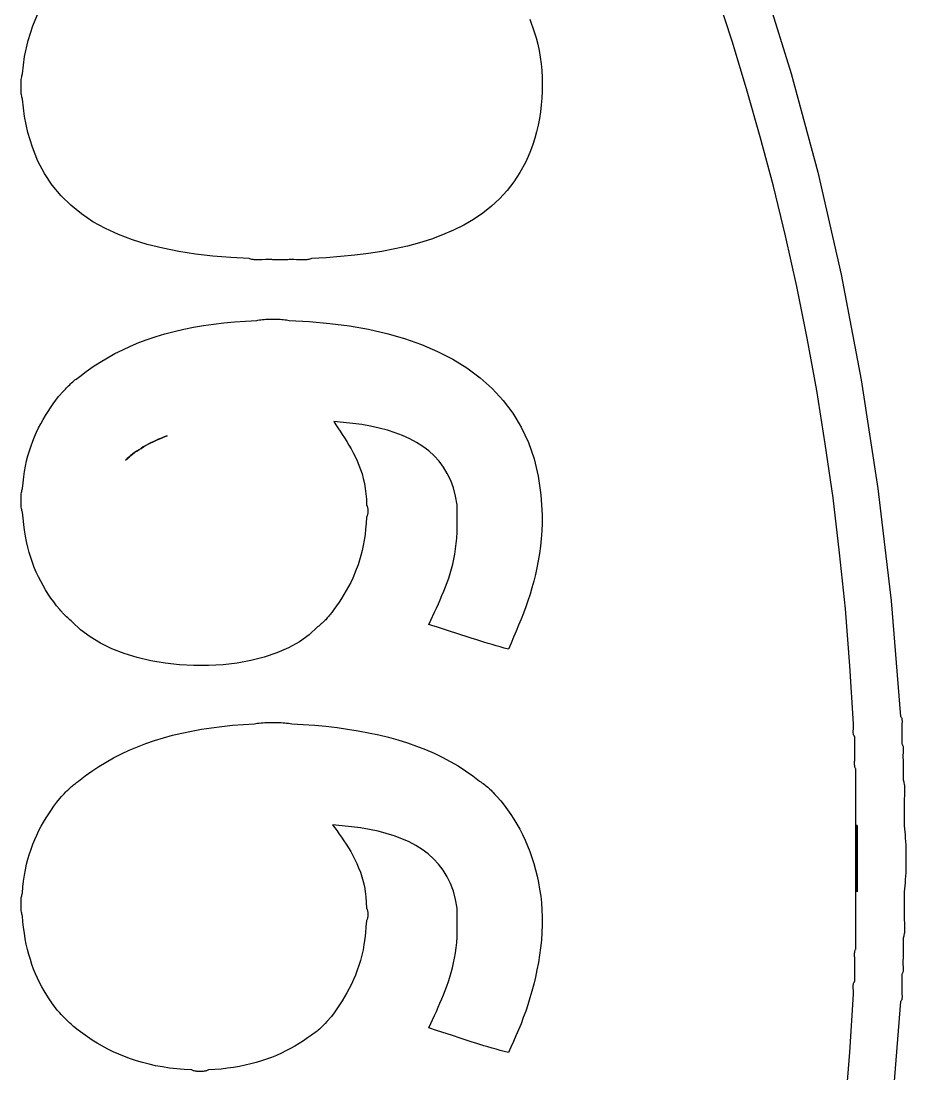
# Model space of a CAD drawing. Header units: metres. Extents: x -185 to 1201, y -340 to 309.
# Drawn here: x 902.258 to 906.263, y 64.293 to 69.061 of the extents above; entities that cross this region are included whole.
import ezdxf

# ---------------------------------------------------------------- set-up
doc = ezdxf.new("R2010")
doc.units = ezdxf.units.M

msp = doc.modelspace()

# ---------------------------------------------------------------- linework, layer by layer
for p, q in [((905.609, 69.2581), (905.744, 68.824)), ((905.476, 68.97), (905.407, 69.1819)), ((902.311, 69.0398), (902.337, 69.1014)), ((904.561, 69.0692), (904.581, 69.0128)), ((902.29, 68.9728), (902.311, 69.0398)), ((904.581, 69.0128), (904.59, 68.9851)), ((902.274, 68.9002), (902.29, 68.9728)), ((904.59, 68.9851), (904.597, 68.9566)), ((904.597, 68.9566), (904.603, 68.9274)), ((905.542, 68.7548), (905.476, 68.97)), ((902.264, 68.8219), (902.274, 68.9002)), ((904.603, 68.9274), (904.608, 68.8976)), ((904.608, 68.8976), (904.612, 68.8673)), ((904.612, 68.8673), (904.615, 68.8367)), ((902.26, 68.8024), (902.261, 68.8079)), ((902.261, 68.8079), (902.262, 68.813)), ((902.262, 68.813), (902.263, 68.8177)), ((902.263, 68.8177), (902.264, 68.8219)), ((904.615, 68.8367), (904.616, 68.8057)), ((904.616, 68.8057), (904.617, 68.7746)), ((905.744, 68.824), (905.864, 68.3761)), ((902.258, 68.7839), (902.259, 68.7903)), ((902.258, 68.7774), (902.258, 68.7839)), ((902.258, 68.7707), (902.258, 68.7774)), ((902.258, 68.764), (902.258, 68.7707)), ((902.258, 68.7573), (902.258, 68.764)), ((902.258, 68.7507), (902.258, 68.7573)), ((902.259, 68.7965), (902.26, 68.8024)), ((902.259, 68.7903), (902.259, 68.7965)), ((904.617, 68.7746), (904.616, 68.7433)), ((902.258, 68.7442), (902.258, 68.7507)), ((902.259, 68.7379), (902.258, 68.7442)), ((902.259, 68.7319), (902.259, 68.7379)), ((902.26, 68.7262), (902.259, 68.7319)), ((902.261, 68.7208), (902.26, 68.7262)), ((902.262, 68.7159), (902.261, 68.7208)), ((902.263, 68.7115), (902.262, 68.7159)), ((902.264, 68.7076), (902.263, 68.7115)), ((904.615, 68.712), (904.612, 68.6809)), ((904.616, 68.7433), (904.615, 68.712)), ((905.604, 68.5361), (905.542, 68.7548)), ((902.274, 68.6294), (902.264, 68.7076)), ((904.612, 68.6809), (904.609, 68.6499)), ((902.289, 68.5567), (902.274, 68.6294)), ((904.604, 68.6193), (904.598, 68.589)), ((904.609, 68.6499), (904.604, 68.6193)), ((904.598, 68.589), (904.591, 68.5592)), ((902.309, 68.4894), (902.289, 68.5567)), ((904.583, 68.53), (904.574, 68.5015)), ((904.591, 68.5592), (904.583, 68.53)), ((905.663, 68.3139), (905.604, 68.5361)), ((902.334, 68.4272), (902.309, 68.4894)), ((904.564, 68.4738), (904.553, 68.447)), ((904.574, 68.5015), (904.564, 68.4738)), ((902.364, 68.3701), (902.334, 68.4272)), ((904.553, 68.447), (904.541, 68.4211)), ((904.516, 68.3753), (904.488, 68.3327)), ((904.541, 68.4211), (904.516, 68.3753)), ((905.864, 68.3761), (905.97, 67.9138)), ((902.399, 68.3177), (902.364, 68.3701)), ((904.488, 68.3327), (904.458, 68.293)), ((902.439, 68.2699), (902.399, 68.3177)), ((904.458, 68.293), (904.424, 68.2564)), ((905.718, 68.0881), (905.663, 68.3139)), ((902.483, 68.2265), (902.439, 68.2699)), ((904.424, 68.2564), (904.387, 68.2225)), ((902.531, 68.1874), (902.483, 68.2265)), ((902.583, 68.1524), (902.531, 68.1874)), ((904.348, 68.1915), (904.306, 68.163)), ((904.387, 68.2225), (904.348, 68.1915)), ((902.64, 68.1212), (902.583, 68.1524)), ((904.262, 68.1371), (904.215, 68.1136)), ((904.306, 68.163), (904.262, 68.1371)), ((902.699, 68.0937), (902.64, 68.1212)), ((902.763, 68.0698), (902.699, 68.0937)), ((904.166, 68.0924), (904.115, 68.0734)), ((904.215, 68.1136), (904.166, 68.0924)), ((902.829, 68.0492), (902.763, 68.0698)), ((902.899, 68.0318), (902.829, 68.0492)), ((904.007, 68.0417), (903.95, 68.0288)), ((904.062, 68.0566), (904.007, 68.0417)), ((904.115, 68.0734), (904.062, 68.0566)), ((905.769, 67.8586), (905.718, 68.0881)), ((902.972, 68.0173), (902.899, 68.0318)), ((903.048, 68.0056), (902.972, 68.0173)), ((903.126, 67.9966), (903.048, 68.0056)), ((903.207, 67.9899), (903.126, 67.9966)), ((903.704, 67.9941), (903.639, 67.9892)), ((903.768, 68.0005), (903.704, 67.9941)), ((903.83, 68.0083), (903.768, 68.0005)), ((903.891, 68.0177), (903.83, 68.0083)), ((903.95, 68.0288), (903.891, 68.0177)), ((903.29, 67.9855), (903.207, 67.9899)), ((903.294, 67.9838), (903.29, 67.9855)), ((903.298, 67.9824), (903.294, 67.9838)), ((903.303, 67.9813), (903.298, 67.9824)), ((903.308, 67.9805), (903.303, 67.9813)), ((903.313, 67.9798), (903.308, 67.9805)), ((903.318, 67.9794), (903.313, 67.9798)), ((903.324, 67.9792), (903.318, 67.9794)), ((903.329, 67.9792), (903.324, 67.9792)), ((903.335, 67.9793), (903.329, 67.9792)), ((903.341, 67.9794), (903.335, 67.9793)), ((903.347, 67.9797), (903.341, 67.9794)), ((903.365, 67.9805), (903.347, 67.9797)), ((903.371, 67.9808), (903.365, 67.9805)), ((903.376, 67.981), (903.371, 67.9808)), ((903.382, 67.981), (903.376, 67.981)), ((903.388, 67.981), (903.382, 67.981)), ((903.393, 67.9808), (903.388, 67.981)), ((903.398, 67.9804), (903.393, 67.9808)), ((903.466, 67.9804), (903.398, 67.9804)), ((903.471, 67.9808), (903.466, 67.9804)), ((903.476, 67.981), (903.471, 67.9808)), ((903.482, 67.981), (903.476, 67.981)), ((903.488, 67.981), (903.482, 67.981)), ((903.493, 67.9808), (903.488, 67.981)), ((903.505, 67.9803), (903.493, 67.9808)), ((903.517, 67.9797), (903.505, 67.9803)), ((903.523, 67.9794), (903.517, 67.9797)), ((903.529, 67.9793), (903.523, 67.9794)), ((903.534, 67.9792), (903.529, 67.9793)), ((903.54, 67.9792), (903.534, 67.9792)), ((903.545, 67.9795), (903.54, 67.9792)), ((903.551, 67.9798), (903.545, 67.9795)), ((903.556, 67.9805), (903.551, 67.9798)), ((903.56, 67.9813), (903.556, 67.9805)), ((903.565, 67.9824), (903.56, 67.9813)), ((903.569, 67.9838), (903.565, 67.9824)), ((903.572, 67.9855), (903.569, 67.9838)), ((903.639, 67.9892), (903.572, 67.9855)), ((905.97, 67.9138), (906.061, 67.4367)), ((905.816, 67.6252), (905.769, 67.8586)), ((903.337, 67.7072), (903.343, 67.7082)), ((903.343, 67.7082), (903.35, 67.709)), ((903.35, 67.709), (903.358, 67.7098)), ((903.358, 67.7098), (903.366, 67.7104)), ((903.366, 67.7104), (903.373, 67.7108)), ((903.373, 67.7108), (903.382, 67.7112)), ((903.382, 67.7112), (903.39, 67.7114)), ((903.39, 67.7114), (903.398, 67.7114)), ((903.398, 67.7114), (903.406, 67.7114)), ((903.406, 67.7114), (903.414, 67.7112)), ((903.414, 67.7112), (903.422, 67.7108)), ((903.422, 67.7108), (903.43, 67.7104)), ((903.43, 67.7104), (903.438, 67.7098)), ((903.438, 67.7098), (903.445, 67.709)), ((903.445, 67.709), (903.453, 67.7082)), ((903.453, 67.7082), (903.459, 67.7072)), ((902.951, 67.6556), (902.994, 67.6656)), ((902.994, 67.6656), (903.038, 67.6745)), ((903.038, 67.6745), (903.083, 67.6823)), ((903.083, 67.6823), (903.129, 67.689)), ((903.129, 67.689), (903.176, 67.6946)), ((903.176, 67.6946), (903.224, 67.6991)), ((903.224, 67.6991), (903.274, 67.7025)), ((903.274, 67.7025), (903.325, 67.7047)), ((903.325, 67.7047), (903.33, 67.706)), ((903.33, 67.706), (903.337, 67.7072)), ((903.459, 67.7072), (903.466, 67.706)), ((903.466, 67.706), (903.471, 67.7047)), ((903.471, 67.7047), (903.564, 67.7)), ((903.564, 67.7), (903.655, 67.6919)), ((903.655, 67.6919), (903.744, 67.6803)), ((903.744, 67.6803), (903.83, 67.6651)), ((903.83, 67.6651), (903.913, 67.646)), ((902.791, 67.6047), (902.829, 67.619)), ((902.829, 67.619), (902.869, 67.6323)), ((902.869, 67.6323), (902.909, 67.6445)), ((902.909, 67.6445), (902.951, 67.6556)), ((903.913, 67.646), (903.993, 67.6231)), ((903.993, 67.6231), (904.07, 67.5961)), ((905.859, 67.388), (905.816, 67.6252)), ((902.683, 67.5551), (902.718, 67.5727)), ((902.718, 67.5727), (902.754, 67.5892)), ((902.754, 67.5892), (902.791, 67.6047)), ((904.07, 67.5961), (904.143, 67.565)), ((904.143, 67.565), (904.212, 67.5297)), ((902.616, 67.5167), (902.649, 67.5365)), ((902.649, 67.5365), (902.683, 67.5551)), ((904.212, 67.5297), (904.276, 67.49)), ((902.524, 67.4512), (902.553, 67.4741)), ((902.553, 67.4741), (902.584, 67.496)), ((902.584, 67.496), (902.616, 67.5167)), ((904.276, 67.49), (904.336, 67.4457)), ((902.482, 67.4181), (902.487, 67.4227)), ((902.487, 67.4227), (902.492, 67.4271)), ((902.492, 67.4271), (902.497, 67.4314)), ((902.497, 67.4314), (902.502, 67.4356)), ((902.502, 67.4356), (902.507, 67.4397)), ((902.507, 67.4397), (902.513, 67.4437)), ((902.513, 67.4437), (902.518, 67.4475)), ((902.518, 67.4475), (902.524, 67.4512)), ((904.336, 67.4457), (904.39, 67.3969)), ((906.061, 67.4367), (906.136, 66.9442)), ((902.428, 67.3609), (902.45, 67.3849)), ((902.45, 67.3849), (902.459, 67.3946)), ((902.459, 67.3946), (902.464, 67.3994)), ((902.464, 67.3994), (902.468, 67.4042)), ((902.468, 67.4042), (902.473, 67.4089)), ((902.473, 67.4089), (902.478, 67.4135)), ((902.478, 67.4135), (902.482, 67.4181)), ((904.39, 67.3969), (904.44, 67.3432)), ((905.898, 67.1469), (905.859, 67.388)), ((902.391, 67.3101), (902.403, 67.3273)), ((902.403, 67.3273), (902.415, 67.3443)), ((902.415, 67.3443), (902.428, 67.3609)), ((904.44, 67.3432), (904.484, 67.2848)), ((902.369, 67.2746), (902.38, 67.2925)), ((902.38, 67.2925), (902.391, 67.3101)), ((904.484, 67.2848), (904.522, 67.2213)), ((902.337, 67.2184), (902.347, 67.2375)), ((902.347, 67.2375), (902.358, 67.2563)), ((902.358, 67.2563), (902.369, 67.2746)), ((903.717, 67.2435), (903.674, 67.2471)), ((903.674, 67.2471), (903.683, 67.2329)), ((903.683, 67.2329), (903.692, 67.2184)), ((903.759, 67.239), (903.717, 67.2435)), ((903.8, 67.2332), (903.759, 67.239)), ((903.84, 67.2262), (903.8, 67.2332)), ((902.319, 67.1786), (902.328, 67.1987)), ((902.328, 67.1987), (902.337, 67.2184)), ((903.692, 67.2184), (903.702, 67.2037)), ((903.702, 67.2037), (903.712, 67.1885)), ((903.712, 67.1885), (903.722, 67.173)), ((903.879, 67.2179), (903.84, 67.2262)), ((903.916, 67.2081), (903.879, 67.2179)), ((903.951, 67.1969), (903.916, 67.2081)), ((903.985, 67.184), (903.951, 67.1969)), ((904.018, 67.1694), (903.985, 67.184)), ((904.522, 67.2213), (904.554, 67.1527)), ((902.296, 67.1149), (902.303, 67.1367)), ((902.303, 67.1367), (902.311, 67.1579)), ((902.311, 67.1579), (902.319, 67.1786)), ((902.822, 67.1385), (902.811, 67.1323)), ((902.812, 67.1323), (902.822, 67.1385)), ((902.822, 67.1385), (902.833, 67.1445)), ((902.833, 67.1445), (902.822, 67.1385)), ((902.833, 67.1445), (902.845, 67.1505)), ((902.844, 67.1505), (902.833, 67.1445)), ((902.856, 67.1562), (902.844, 67.1505)), ((902.845, 67.1505), (902.856, 67.1562)), ((902.856, 67.1562), (902.868, 67.1619)), ((902.868, 67.1619), (902.856, 67.1562)), ((902.868, 67.1619), (902.881, 67.1673)), ((902.88, 67.1673), (902.868, 67.1619)), ((902.893, 67.1727), (902.88, 67.1673)), ((902.881, 67.1673), (902.893, 67.1727)), ((902.893, 67.1727), (902.906, 67.1778)), ((902.906, 67.1778), (902.893, 67.1727)), ((902.906, 67.1778), (902.92, 67.1827)), ((902.92, 67.1827), (902.906, 67.1778)), ((903.722, 67.173), (903.732, 67.157)), ((903.732, 67.157), (903.742, 67.1406)), ((903.742, 67.1406), (903.752, 67.1237)), ((904.048, 67.1531), (904.018, 67.1694)), ((904.077, 67.1348), (904.048, 67.1531)), ((904.554, 67.1527), (904.58, 67.0788)), ((905.933, 66.9016), (905.898, 67.1469)), ((902.283, 67.0694), (902.289, 67.0924)), ((902.289, 67.0924), (902.296, 67.1149)), ((902.754, 67.0931), (902.746, 67.0863)), ((902.747, 67.0863), (902.755, 67.0931)), ((902.763, 67.0998), (902.754, 67.0931)), ((902.755, 67.0931), (902.763, 67.0998)), ((902.763, 67.0998), (902.772, 67.1065)), ((902.772, 67.1065), (902.763, 67.0998)), ((902.772, 67.1065), (902.782, 67.1131)), ((902.781, 67.1131), (902.772, 67.1065)), ((902.791, 67.1196), (902.781, 67.1131)), ((902.782, 67.1131), (902.791, 67.1196)), ((902.791, 67.1196), (902.801, 67.126)), ((902.801, 67.126), (902.791, 67.1196)), ((902.801, 67.126), (902.812, 67.1323)), ((902.811, 67.1323), (902.801, 67.126)), ((903.752, 67.1237), (903.761, 67.1063)), ((903.761, 67.1063), (903.77, 67.0883)), ((903.77, 67.0883), (903.779, 67.0697)), ((904.103, 67.1145), (904.077, 67.1348)), ((904.128, 67.0922), (904.103, 67.1145)), ((904.15, 67.0678), (904.128, 67.0922)), ((902.274, 67.0213), (902.278, 67.0457)), ((902.278, 67.0457), (902.283, 67.0694)), ((902.738, 67.0795), (902.731, 67.0726)), ((902.731, 67.0726), (902.739, 67.0795)), ((902.746, 67.0863), (902.738, 67.0795)), ((902.739, 67.0795), (902.747, 67.0863)), ((903.779, 67.0697), (903.787, 67.0505)), ((903.787, 67.0505), (903.795, 67.0307)), ((904.17, 67.041), (904.15, 67.0678)), ((904.187, 67.0119), (904.17, 67.041)), ((904.58, 67.0788), (904.599, 66.9996)), ((902.267, 66.9703), (902.27, 66.9962)), ((902.27, 66.9962), (902.274, 67.0213)), ((903.795, 67.0307), (903.802, 67.0101)), ((903.802, 67.0101), (903.807, 66.9888)), ((904.203, 66.9804), (904.187, 67.0119)), ((904.599, 66.9996), (904.611, 66.915)), ((902.264, 66.9437), (902.267, 66.9703)), ((903.807, 66.9888), (903.812, 66.9668)), ((903.812, 66.9668), (903.816, 66.9439)), ((904.215, 66.9464), (904.203, 66.9804)), ((904.225, 66.9097), (904.215, 66.9464)), ((902.258, 66.9081), (902.259, 66.9142)), ((902.258, 66.9019), (902.258, 66.9081)), ((902.258, 66.8956), (902.258, 66.9019)), ((902.259, 66.92), (902.26, 66.9255)), ((902.259, 66.9142), (902.259, 66.92)), ((902.26, 66.9255), (902.261, 66.9307)), ((902.261, 66.9307), (902.262, 66.9355)), ((902.262, 66.9355), (902.263, 66.9399)), ((902.263, 66.9399), (902.264, 66.9437)), ((903.816, 66.9439), (903.819, 66.9203)), ((903.819, 66.9203), (903.821, 66.8957)), ((904.232, 66.8703), (904.225, 66.9097)), ((904.611, 66.915), (904.616, 66.8247)), ((905.963, 66.6522), (905.933, 66.9016)), ((906.136, 66.9442), (906.196, 66.4359)), ((902.258, 66.8893), (902.258, 66.8956)), ((902.258, 66.883), (902.258, 66.8893)), ((902.258, 66.8768), (902.258, 66.883)), ((902.258, 66.8707), (902.258, 66.8768)), ((902.259, 66.8648), (902.258, 66.8707)), ((902.259, 66.8592), (902.259, 66.8648)), ((902.26, 66.8539), (902.259, 66.8592)), ((902.261, 66.8491), (902.26, 66.8539)), ((903.821, 66.8957), (903.821, 66.8703)), ((903.821, 66.8703), (903.822, 66.869)), ((903.822, 66.869), (903.823, 66.8672)), ((903.823, 66.8672), (903.824, 66.865)), ((903.824, 66.865), (903.825, 66.8624)), ((903.825, 66.8624), (903.826, 66.8595)), ((903.826, 66.8595), (903.826, 66.8563)), ((903.826, 66.8563), (903.827, 66.8529)), ((903.827, 66.8529), (903.827, 66.8494)), ((904.232, 66.7457), (904.232, 66.8703)), ((902.262, 66.8446), (902.261, 66.8491)), ((902.263, 66.8407), (902.262, 66.8446)), ((902.264, 66.8374), (902.263, 66.8407)), ((902.267, 66.8091), (902.264, 66.8374)), ((902.27, 66.7816), (902.267, 66.8091)), ((903.821, 66.8134), (903.82, 66.7865)), ((903.822, 66.8148), (903.821, 66.8134)), ((903.823, 66.8166), (903.822, 66.8148)), ((903.824, 66.8189), (903.823, 66.8166)), ((903.825, 66.8215), (903.824, 66.8189)), ((903.826, 66.8245), (903.825, 66.8215)), ((903.827, 66.8311), (903.826, 66.8277)), ((903.826, 66.8277), (903.826, 66.8245)), ((903.827, 66.8494), (903.827, 66.8457)), ((903.827, 66.8457), (903.827, 66.842)), ((903.827, 66.842), (903.827, 66.8383)), ((903.827, 66.8383), (903.827, 66.8346)), ((903.827, 66.8346), (903.827, 66.8311)), ((904.616, 66.8247), (904.616, 66.7877)), ((902.273, 66.7548), (902.27, 66.7816)), ((902.278, 66.7288), (902.273, 66.7548)), ((903.817, 66.7604), (903.815, 66.7351)), ((903.82, 66.7865), (903.817, 66.7604)), ((904.616, 66.7877), (904.615, 66.7517)), ((902.283, 66.7034), (902.278, 66.7288)), ((903.811, 66.7105), (903.807, 66.6867)), ((903.815, 66.7351), (903.811, 66.7105)), ((904.228, 66.6948), (904.231, 66.7198)), ((904.231, 66.7198), (904.232, 66.7457)), ((904.612, 66.7167), (904.609, 66.6826)), ((904.615, 66.7517), (904.612, 66.7167)), ((902.289, 66.6788), (902.283, 66.7034)), ((902.295, 66.6548), (902.289, 66.6788)), ((903.802, 66.6635), (903.796, 66.641)), ((903.807, 66.6867), (903.802, 66.6635)), ((904.222, 66.647), (904.225, 66.6706)), ((904.225, 66.6706), (904.228, 66.6948)), ((904.609, 66.6826), (904.604, 66.6494)), ((902.302, 66.6314), (902.295, 66.6548)), ((902.31, 66.6087), (902.302, 66.6314)), ((903.79, 66.6192), (903.783, 66.5979)), ((903.796, 66.641), (903.79, 66.6192)), ((904.212, 66.6019), (904.217, 66.6242)), ((904.217, 66.6242), (904.222, 66.647)), ((904.599, 66.6169), (904.593, 66.5852)), ((904.604, 66.6494), (904.599, 66.6169)), ((905.989, 66.3986), (905.963, 66.6522)), ((902.318, 66.5866), (902.31, 66.6087)), ((902.327, 66.5651), (902.318, 66.5866)), ((902.337, 66.5442), (902.327, 66.5651)), ((903.775, 66.5773), (903.767, 66.5571)), ((903.783, 66.5979), (903.775, 66.5773)), ((904.2, 66.5591), (904.206, 66.5803)), ((904.206, 66.5803), (904.212, 66.6019)), ((904.593, 66.5852), (904.586, 66.5542)), ((902.347, 66.5239), (902.337, 66.5442)), ((902.358, 66.5041), (902.347, 66.5239)), ((903.75, 66.5184), (903.74, 66.4998)), ((903.759, 66.5375), (903.75, 66.5184)), ((903.767, 66.5571), (903.759, 66.5375)), ((904.179, 66.4983), (904.186, 66.5182)), ((904.186, 66.5182), (904.194, 66.5384)), ((904.194, 66.5384), (904.2, 66.5591)), ((904.579, 66.5239), (904.57, 66.4941)), ((904.586, 66.5542), (904.579, 66.5239)), ((902.369, 66.4849), (902.358, 66.5041)), ((902.381, 66.4662), (902.369, 66.4849)), ((903.73, 66.4816), (903.719, 66.4638)), ((903.74, 66.4998), (903.73, 66.4816)), ((904.163, 66.4595), (904.171, 66.4787)), ((904.171, 66.4787), (904.179, 66.4983)), ((904.57, 66.4941), (904.562, 66.4649)), ((902.393, 66.448), (902.381, 66.4662)), ((902.406, 66.4302), (902.393, 66.448)), ((902.419, 66.413), (902.406, 66.4302)), ((903.697, 66.4293), (903.686, 66.4126)), ((903.708, 66.4464), (903.697, 66.4293)), ((903.719, 66.4638), (903.708, 66.4464)), ((904.138, 66.4029), (904.147, 66.4216)), ((904.147, 66.4216), (904.155, 66.4405)), ((904.155, 66.4405), (904.163, 66.4595)), ((904.552, 66.4361), (904.542, 66.4078)), ((904.562, 66.4649), (904.552, 66.4361)), ((906.196, 66.4359), (906.239, 65.9112)), ((902.433, 66.3962), (902.419, 66.413)), ((902.438, 66.3901), (902.433, 66.3962)), ((902.444, 66.3841), (902.438, 66.3901)), ((902.446, 66.3811), (902.444, 66.3841)), ((902.452, 66.3751), (902.446, 66.3811)), ((902.458, 66.3692), (902.452, 66.3751)), ((903.658, 66.3746), (903.654, 66.3704)), ((903.661, 66.3789), (903.658, 66.3746)), ((903.664, 66.3831), (903.661, 66.3789)), ((903.667, 66.3875), (903.664, 66.3831)), ((903.671, 66.3918), (903.667, 66.3875)), ((903.674, 66.3962), (903.671, 66.3918)), ((903.686, 66.4126), (903.674, 66.3962)), ((904.112, 66.3471), (904.129, 66.3843)), ((904.129, 66.3843), (904.138, 66.4029)), ((904.532, 66.3798), (904.521, 66.3521)), ((904.542, 66.4078), (904.532, 66.3798)), ((906.009, 66.1406), (905.989, 66.3986)), ((902.464, 66.3634), (902.458, 66.3692)), ((902.469, 66.3578), (902.464, 66.3634)), ((902.475, 66.3522), (902.469, 66.3578)), ((902.478, 66.3495), (902.475, 66.3522)), ((902.485, 66.3443), (902.478, 66.3495)), ((902.491, 66.3392), (902.485, 66.3443)), ((902.527, 66.304), (902.491, 66.3392)), ((903.613, 66.3275), (903.609, 66.3239)), ((903.617, 66.3311), (903.613, 66.3275)), ((903.621, 66.3347), (903.617, 66.3311)), ((903.625, 66.3385), (903.621, 66.3347)), ((903.629, 66.3423), (903.625, 66.3385)), ((903.633, 66.3461), (903.629, 66.3423)), ((903.637, 66.35), (903.633, 66.3461)), ((903.64, 66.354), (903.637, 66.35)), ((903.644, 66.358), (903.64, 66.354)), ((903.647, 66.3621), (903.644, 66.358)), ((903.651, 66.3662), (903.647, 66.3621)), ((903.654, 66.3704), (903.651, 66.3662)), ((904.104, 66.3284), (904.112, 66.3471)), ((904.121, 66.3229), (904.104, 66.3284)), ((904.521, 66.3521), (904.51, 66.3247)), ((902.57, 66.2721), (902.527, 66.304)), ((903.562, 66.2817), (903.518, 66.2504)), ((903.6, 66.3172), (903.562, 66.2817)), ((903.605, 66.3205), (903.6, 66.3172)), ((903.609, 66.3239), (903.605, 66.3205)), ((904.139, 66.3173), (904.121, 66.3229)), ((904.157, 66.3116), (904.139, 66.3173)), ((904.193, 66.3001), (904.157, 66.3116)), ((904.282, 66.2711), (904.193, 66.3001)), ((904.499, 66.2975), (904.487, 66.2704)), ((904.51, 66.3247), (904.499, 66.2975)), ((902.617, 66.2436), (902.57, 66.2721)), ((902.669, 66.2185), (902.617, 66.2436)), ((903.518, 66.2504), (903.469, 66.2232)), ((904.299, 66.2653), (904.282, 66.2711)), ((904.317, 66.2596), (904.299, 66.2653)), ((904.335, 66.2539), (904.317, 66.2596)), ((904.353, 66.2483), (904.335, 66.2539)), ((904.372, 66.2427), (904.353, 66.2483)), ((904.39, 66.2373), (904.372, 66.2427)), ((904.408, 66.2319), (904.39, 66.2373)), ((904.427, 66.2266), (904.408, 66.2319)), ((904.476, 66.2434), (904.464, 66.2165)), ((904.487, 66.2704), (904.476, 66.2434)), ((902.725, 66.1969), (902.669, 66.2185)), ((902.784, 66.1788), (902.725, 66.1969)), ((903.415, 66.1999), (903.358, 66.1806)), ((903.469, 66.2232), (903.415, 66.1999)), ((904.445, 66.2215), (904.427, 66.2266)), ((904.464, 66.2165), (904.445, 66.2215)), ((902.846, 66.1642), (902.784, 66.1788)), ((902.91, 66.1533), (902.846, 66.1642)), ((902.975, 66.1459), (902.91, 66.1533)), ((903.04, 66.1423), (902.975, 66.1459)), ((903.106, 66.1423), (903.04, 66.1423)), ((903.172, 66.1462), (903.106, 66.1423)), ((903.236, 66.1538), (903.172, 66.1462)), ((903.298, 66.1653), (903.236, 66.1538)), ((903.358, 66.1806), (903.298, 66.1653)), ((906.025, 65.8783), (906.009, 66.1406)), ((906.239, 65.9112), (906.24, 65.91)), ((906.24, 65.91), (906.242, 65.9084)), ((906.242, 65.9084), (906.243, 65.9065)), ((906.243, 65.9065), (906.244, 65.9044)), ((906.244, 65.9044), (906.245, 65.9019)), ((906.245, 65.9019), (906.245, 65.8993)), ((906.245, 65.8993), (906.245, 65.8964)), ((906.245, 65.8964), (906.246, 65.8934)), ((903.029, 65.8457), (903.074, 65.8539)), ((903.074, 65.8539), (903.12, 65.8609)), ((903.12, 65.8609), (903.167, 65.8669)), ((903.167, 65.8669), (903.215, 65.8718)), ((903.215, 65.8718), (903.264, 65.8756)), ((903.264, 65.8756), (903.314, 65.8783)), ((903.314, 65.8783), (903.321, 65.8796)), ((903.321, 65.8796), (903.328, 65.8807)), ((903.328, 65.8807), (903.336, 65.8817)), ((903.336, 65.8817), (903.344, 65.8826)), ((903.344, 65.8826), (903.352, 65.8833)), ((903.352, 65.8833), (903.361, 65.8839)), ((903.361, 65.8839), (903.37, 65.8844)), ((903.37, 65.8844), (903.379, 65.8847)), ((903.379, 65.8847), (903.389, 65.8849)), ((903.389, 65.8849), (903.398, 65.885)), ((903.398, 65.885), (903.407, 65.8849)), ((903.407, 65.8849), (903.417, 65.8847)), ((903.417, 65.8847), (903.426, 65.8844)), ((903.426, 65.8844), (903.435, 65.8839)), ((903.435, 65.8839), (903.444, 65.8833)), ((903.444, 65.8833), (903.452, 65.8826)), ((903.452, 65.8826), (903.46, 65.8817)), ((903.46, 65.8817), (903.468, 65.8807)), ((903.468, 65.8807), (903.476, 65.8796)), ((903.476, 65.8796), (903.483, 65.8783)), ((903.483, 65.8783), (903.535, 65.8756)), ((903.535, 65.8756), (903.587, 65.872)), ((903.587, 65.872), (903.638, 65.8673)), ((903.638, 65.8673), (903.688, 65.8616)), ((903.688, 65.8616), (903.736, 65.8549)), ((903.736, 65.8549), (903.784, 65.8472)), ((906.024, 65.8497), (906.025, 65.8532)), ((906.024, 65.8463), (906.024, 65.8497)), ((906.026, 65.8757), (906.025, 65.8783)), ((906.025, 65.8532), (906.026, 65.8667)), ((906.026, 65.8729), (906.026, 65.8757)), ((906.026, 65.8699), (906.026, 65.8729)), ((906.026, 65.8667), (906.026, 65.8699)), ((906.245, 65.8734), (906.244, 65.8666)), ((906.244, 65.8666), (906.244, 65.8633)), ((906.244, 65.8633), (906.244, 65.8602)), ((906.244, 65.8602), (906.244, 65.8571)), ((906.244, 65.8571), (906.244, 65.8543)), ((906.244, 65.8543), (906.244, 65.788)), ((906.246, 65.887), (906.245, 65.8802)), ((906.245, 65.8802), (906.245, 65.8734)), ((906.246, 65.8934), (906.246, 65.8903)), ((906.246, 65.8903), (906.246, 65.887)), ((902.823, 65.789), (902.862, 65.8025)), ((902.862, 65.8025), (902.902, 65.8149)), ((902.902, 65.8149), (902.944, 65.8263)), ((902.944, 65.8263), (902.986, 65.8365)), ((902.986, 65.8365), (903.029, 65.8457)), ((903.784, 65.8472), (903.831, 65.8383)), ((903.831, 65.8383), (903.877, 65.8284)), ((903.877, 65.8284), (903.921, 65.8174)), ((903.921, 65.8174), (903.964, 65.8053)), ((903.964, 65.8053), (904.007, 65.7921)), ((906.024, 65.843), (906.024, 65.8463)), ((906.024, 65.8397), (906.024, 65.843)), ((906.024, 65.8366), (906.024, 65.8397)), ((906.025, 65.8337), (906.024, 65.8366)), ((906.025, 65.8309), (906.025, 65.8337)), ((906.026, 65.8284), (906.025, 65.8309)), ((906.027, 65.8262), (906.026, 65.8284)), ((906.028, 65.8242), (906.027, 65.8262)), ((906.029, 65.8226), (906.028, 65.8242)), ((906.031, 65.8214), (906.029, 65.8226)), ((906.031, 65.7475), (906.031, 65.8214)), ((902.712, 65.742), (902.748, 65.7588)), ((902.748, 65.7588), (902.785, 65.7744)), ((902.785, 65.7744), (902.823, 65.789)), ((904.007, 65.7921), (904.048, 65.7777)), ((904.048, 65.7777), (904.088, 65.7621)), ((904.088, 65.7621), (904.127, 65.7454)), ((906.244, 65.788), (906.246, 65.7862)), ((906.246, 65.7862), (906.247, 65.784)), ((906.247, 65.784), (906.248, 65.7815)), ((906.248, 65.7815), (906.249, 65.7787)), ((906.249, 65.7787), (906.25, 65.7757)), ((906.25, 65.7757), (906.25, 65.7724)), ((906.25, 65.7724), (906.25, 65.7689)), ((906.25, 65.7689), (906.251, 65.7653)), ((906.251, 65.7653), (906.25, 65.7615)), ((906.25, 65.7615), (906.25, 65.7576)), ((906.25, 65.7576), (906.25, 65.7537)), ((906.25, 65.7537), (906.25, 65.7457)), ((902.61, 65.6854), (902.643, 65.7054)), ((902.643, 65.7054), (902.677, 65.7242)), ((902.677, 65.7242), (902.712, 65.742)), ((904.127, 65.7454), (904.164, 65.7274)), ((904.164, 65.7274), (904.2, 65.7083)), ((904.2, 65.7083), (904.236, 65.6879)), ((906.03, 65.7082), (906.031, 65.7124)), ((906.03, 65.7041), (906.03, 65.7082)), ((906.032, 65.7442), (906.031, 65.7475)), ((906.031, 65.7207), (906.032, 65.729)), ((906.031, 65.7124), (906.031, 65.7207)), ((906.032, 65.7406), (906.032, 65.7442)), ((906.032, 65.7369), (906.032, 65.7406)), ((906.032, 65.733), (906.032, 65.7369)), ((906.032, 65.729), (906.032, 65.733)), ((906.25, 65.7457), (906.249, 65.7378)), ((906.249, 65.7378), (906.249, 65.734)), ((906.249, 65.734), (906.249, 65.7303)), ((906.249, 65.7303), (906.249, 65.7268)), ((906.249, 65.7268), (906.249, 65.7234)), ((906.249, 65.7234), (906.25, 65.7202)), ((906.25, 65.7202), (906.25, 65.6248)), ((902.548, 65.6423), (902.578, 65.6644)), ((902.578, 65.6644), (902.61, 65.6854)), ((904.236, 65.6879), (904.269, 65.6662)), ((904.269, 65.6662), (904.302, 65.6433)), ((906.03, 65.7), (906.03, 65.7041)), ((906.03, 65.6961), (906.03, 65.7)), ((906.03, 65.6923), (906.03, 65.6961)), ((906.031, 65.6887), (906.03, 65.6923)), ((906.031, 65.6853), (906.031, 65.6887)), ((906.032, 65.6821), (906.031, 65.6853)), ((906.033, 65.6792), (906.032, 65.6821)), ((906.035, 65.6765), (906.033, 65.6792)), ((906.037, 65.6741), (906.035, 65.6765)), ((906.037, 65.4173), (906.037, 65.6741)), ((902.504, 65.6088), (902.509, 65.6123)), ((902.509, 65.6123), (902.513, 65.6158)), ((902.513, 65.6158), (902.518, 65.6191)), ((902.518, 65.6191), (902.548, 65.6423)), ((904.302, 65.6433), (904.333, 65.6191)), ((904.333, 65.6191), (904.339, 65.6154)), ((904.339, 65.6154), (904.344, 65.6117)), ((904.344, 65.6117), (904.35, 65.6077)), ((906.25, 65.6248), (906.252, 65.6204)), ((906.252, 65.6204), (906.253, 65.6158)), ((906.253, 65.6158), (906.254, 65.6109)), ((906.254, 65.6109), (906.255, 65.6058)), ((902.453, 65.5618), (902.461, 65.5702)), ((902.461, 65.5702), (902.465, 65.5743)), ((902.465, 65.5743), (902.469, 65.5784)), ((902.469, 65.5784), (902.474, 65.5824)), ((902.474, 65.5824), (902.478, 65.5864)), ((902.478, 65.5864), (902.482, 65.5903)), ((902.482, 65.5903), (902.486, 65.5941)), ((902.486, 65.5941), (902.491, 65.5979)), ((902.491, 65.5979), (902.495, 65.6016)), ((902.495, 65.6016), (902.5, 65.6053)), ((902.5, 65.6053), (902.504, 65.6088)), ((904.35, 65.6077), (904.355, 65.6037)), ((904.355, 65.6037), (904.36, 65.5996)), ((904.36, 65.5996), (904.365, 65.5954)), ((904.365, 65.5954), (904.37, 65.591)), ((904.37, 65.591), (904.375, 65.5866)), ((904.375, 65.5866), (904.38, 65.5821)), ((904.38, 65.5821), (904.385, 65.5775)), ((904.385, 65.5775), (904.389, 65.5729)), ((904.389, 65.5729), (904.394, 65.5682)), ((904.394, 65.5682), (904.403, 65.5587)), ((906.255, 65.6058), (906.256, 65.6004)), ((906.256, 65.6004), (906.256, 65.5949)), ((906.256, 65.5949), (906.257, 65.5891)), ((906.257, 65.5712), (906.256, 65.565)), ((906.256, 65.565), (906.256, 65.5589)), ((906.257, 65.5891), (906.257, 65.5833)), ((906.257, 65.5833), (906.257, 65.5773)), ((906.257, 65.5773), (906.257, 65.5712)), ((902.407, 65.506), (902.42, 65.5232)), ((902.42, 65.5232), (902.433, 65.5401)), ((902.433, 65.5401), (902.441, 65.5489)), ((902.441, 65.5489), (902.445, 65.5533)), ((902.445, 65.5533), (902.453, 65.5618)), ((904.403, 65.5587), (904.411, 65.549)), ((904.411, 65.549), (904.429, 65.5293)), ((904.429, 65.5293), (904.444, 65.5098)), ((906.256, 65.5589), (906.255, 65.5342)), ((906.255, 65.5342), (906.255, 65.5282)), ((906.255, 65.5282), (906.255, 65.5223)), ((906.255, 65.5223), (906.255, 65.5165)), ((906.255, 65.5165), (906.255, 65.511)), ((902.371, 65.4523), (902.383, 65.4706)), ((902.383, 65.4706), (902.395, 65.4884)), ((902.395, 65.4884), (902.407, 65.506)), ((904.444, 65.5098), (904.46, 65.4895)), ((904.46, 65.4895), (904.474, 65.4685)), ((904.474, 65.4685), (904.488, 65.4466)), ((906.255, 65.511), (906.255, 65.4167)), ((902.349, 65.4146), (902.36, 65.4337)), ((902.36, 65.4337), (902.371, 65.4523)), ((903.711, 65.4171), (903.668, 65.4206)), ((903.668, 65.4206), (903.688, 65.3934)), ((904.488, 65.4466), (904.502, 65.424)), ((904.502, 65.424), (904.515, 65.4007)), ((902.32, 65.3543), (902.329, 65.3749)), ((902.329, 65.3749), (902.339, 65.395)), ((902.339, 65.395), (902.349, 65.4146)), ((903.688, 65.3934), (903.698, 65.3792)), ((903.698, 65.3792), (903.709, 65.3644)), ((903.754, 65.4126), (903.711, 65.4171)), ((903.795, 65.4069), (903.754, 65.4126)), ((903.835, 65.3999), (903.795, 65.4069)), ((903.874, 65.3917), (903.835, 65.3999)), ((903.911, 65.3821), (903.874, 65.3917)), ((903.947, 65.3709), (903.911, 65.3821)), ((904.515, 65.4007), (904.527, 65.3766)), ((904.527, 65.3766), (904.539, 65.3518)), ((906.042, 65.4173), (906.037, 65.4173)), ((906.037, 64.8585), (906.037, 65.4169)), ((906.037, 65.4169), (906.042, 65.4169)), ((906.042, 65.4169), (906.042, 65.4173)), ((906.042, 65.4173), (906.042, 65.4173)), ((906.042, 65.4173), (906.042, 65.4169)), ((906.042, 65.1177), (906.042, 65.4173)), ((906.042, 65.4169), (906.042, 65.1177)), ((906.255, 65.4167), (906.257, 65.4034)), ((906.257, 65.4034), (906.258, 65.3894)), ((906.258, 65.3894), (906.259, 65.375)), ((906.259, 65.375), (906.26, 65.3602)), ((902.303, 65.3114), (902.311, 65.3331)), ((902.311, 65.3331), (902.32, 65.3543)), ((903.709, 65.3644), (903.719, 65.3492)), ((903.719, 65.3492), (903.73, 65.3334)), ((903.73, 65.3334), (903.74, 65.3171)), ((903.981, 65.3581), (903.947, 65.3709)), ((904.014, 65.3436), (903.981, 65.3581)), ((904.045, 65.3273), (904.014, 65.3436)), ((904.073, 65.3091), (904.045, 65.3273)), ((904.539, 65.3518), (904.55, 65.3262)), ((904.55, 65.3262), (904.56, 65.3)), ((906.26, 65.3602), (906.261, 65.3451)), ((906.261, 65.3451), (906.262, 65.3297)), ((906.262, 65.3297), (906.263, 65.3141)), ((902.289, 65.2659), (902.296, 65.289)), ((902.296, 65.289), (902.303, 65.3114)), ((903.74, 65.3171), (903.75, 65.3003)), ((903.75, 65.3003), (903.76, 65.2828)), ((903.76, 65.2828), (903.769, 65.2647)), ((904.1, 65.2889), (904.073, 65.3091)), ((904.125, 65.2666), (904.1, 65.2889)), ((904.56, 65.3), (904.57, 65.2731)), ((906.263, 65.3141), (906.263, 65.2984)), ((906.263, 65.2984), (906.263, 65.2825)), ((906.263, 65.2825), (906.263, 65.2666)), ((902.278, 65.2177), (902.283, 65.2422)), ((902.283, 65.2422), (902.289, 65.2659)), ((903.769, 65.2647), (903.778, 65.246)), ((903.778, 65.246), (903.786, 65.2265)), ((904.148, 65.2421), (904.125, 65.2666)), ((904.168, 65.2154), (904.148, 65.2421)), ((904.57, 65.2731), (904.579, 65.2456)), ((904.579, 65.2456), (904.587, 65.2174)), ((906.263, 65.2666), (906.263, 65.2507)), ((906.263, 65.2507), (906.263, 65.2349)), ((906.263, 65.2349), (906.263, 65.2192)), ((902.269, 65.1665), (902.273, 65.1925)), ((902.273, 65.1925), (902.278, 65.2177)), ((903.786, 65.2265), (903.794, 65.2064)), ((903.794, 65.2064), (903.801, 65.1856)), ((903.801, 65.1856), (903.807, 65.164)), ((904.186, 65.1862), (904.168, 65.2154)), ((904.202, 65.1546), (904.186, 65.1862)), ((904.587, 65.2174), (904.594, 65.1886)), ((904.594, 65.1886), (904.6, 65.1592)), ((906.261, 65.1884), (906.26, 65.1734)), ((906.262, 65.2037), (906.261, 65.1884)), ((906.263, 65.2192), (906.262, 65.2037)), ((902.264, 65.1121), (902.266, 65.1397)), ((902.266, 65.1397), (902.269, 65.1665)), ((903.807, 65.164), (903.812, 65.1416)), ((903.812, 65.1416), (903.816, 65.1184)), ((904.215, 65.1204), (904.202, 65.1546)), ((904.6, 65.1592), (904.605, 65.1292)), ((906.258, 65.1446), (906.257, 65.1309)), ((906.259, 65.1588), (906.258, 65.1446)), ((906.26, 65.1734), (906.259, 65.1588)), ((902.259, 65.0898), (902.26, 65.095)), ((902.259, 65.0842), (902.259, 65.0898)), ((902.26, 65.095), (902.261, 65.0999)), ((902.261, 65.0999), (902.262, 65.1044)), ((902.262, 65.1044), (902.263, 65.1085)), ((902.263, 65.1085), (902.264, 65.1121)), ((903.816, 65.1184), (903.819, 65.0944)), ((903.819, 65.0944), (903.82, 65.0696)), ((904.225, 65.0835), (904.215, 65.1204)), ((904.605, 65.1292), (904.61, 65.0986)), ((904.61, 65.0986), (904.613, 65.0674)), ((906.042, 65.1177), (906.042, 65.1177)), ((906.257, 65.1309), (906.255, 65.1178)), ((906.255, 65.1178), (906.255, 65.0203)), ((902.258, 65.0785), (902.259, 65.0842)), ((902.258, 65.0726), (902.258, 65.0785)), ((902.258, 65.0666), (902.258, 65.0726)), ((902.258, 65.0605), (902.258, 65.0666)), ((902.258, 65.0545), (902.258, 65.0605)), ((902.258, 65.0485), (902.258, 65.0545)), ((902.258, 65.0426), (902.258, 65.0485)), ((902.259, 65.0369), (902.258, 65.0426)), ((903.82, 65.0696), (903.821, 65.0439)), ((903.821, 65.0439), (903.822, 65.0428)), ((903.822, 65.0428), (903.823, 65.0412)), ((903.823, 65.0412), (903.824, 65.039)), ((903.824, 65.039), (903.825, 65.0365)), ((904.232, 65.0439), (904.225, 65.0835)), ((904.232, 64.9136), (904.232, 65.0439)), ((904.613, 65.0674), (904.615, 65.0357)), ((902.259, 65.0314), (902.259, 65.0369)), ((902.26, 65.0261), (902.259, 65.0314)), ((902.261, 65.0212), (902.26, 65.0261)), ((902.262, 65.0167), (902.261, 65.0212)), ((902.263, 65.0126), (902.262, 65.0167)), ((902.264, 65.009), (902.263, 65.0126)), ((902.266, 64.9819), (902.264, 65.009)), ((903.824, 64.9919), (903.823, 64.9898)), ((903.825, 64.9945), (903.824, 64.9919)), ((903.825, 65.0365), (903.826, 65.0336)), ((903.826, 64.9975), (903.825, 64.9945)), ((903.826, 65.0336), (903.826, 65.0303)), ((903.826, 65.0303), (903.827, 65.0269)), ((903.827, 65.0042), (903.826, 65.0007)), ((903.826, 65.0007), (903.826, 64.9975)), ((903.827, 65.0269), (903.827, 65.0232)), ((903.827, 65.0232), (903.827, 65.0194)), ((903.827, 65.0194), (903.827, 65.0156)), ((903.827, 65.0156), (903.827, 65.0117)), ((903.827, 65.0117), (903.827, 65.0079)), ((903.827, 65.0079), (903.827, 65.0042)), ((904.615, 65.0357), (904.616, 65.0034)), ((904.616, 65.0034), (904.616, 64.9682)), ((906.255, 65.0203), (906.255, 65.0149)), ((906.255, 65.0149), (906.255, 65.0094)), ((906.255, 65.0094), (906.255, 65.0036)), ((906.255, 65.0036), (906.255, 64.9978)), ((906.255, 64.9978), (906.256, 64.9674)), ((902.269, 64.9555), (902.266, 64.9819)), ((902.273, 64.9297), (902.269, 64.9555)), ((903.819, 64.9587), (903.817, 64.9314)), ((903.821, 64.9869), (903.819, 64.9587)), ((903.822, 64.9881), (903.821, 64.9869)), ((903.823, 64.9898), (903.822, 64.9881)), ((904.616, 64.9682), (904.615, 64.9333)), ((906.256, 64.9674), (906.257, 64.9613)), ((906.257, 64.9435), (906.256, 64.9378)), ((906.257, 64.9613), (906.257, 64.9553)), ((906.257, 64.9553), (906.257, 64.9493)), ((906.257, 64.9493), (906.257, 64.9435)), ((902.277, 64.9047), (902.273, 64.9297)), ((902.281, 64.8802), (902.277, 64.9047)), ((903.814, 64.905), (903.81, 64.8793)), ((903.817, 64.9314), (903.814, 64.905)), ((904.23, 64.8886), (904.232, 64.9136)), ((904.613, 64.8987), (904.609, 64.8645)), ((904.615, 64.9333), (904.613, 64.8987)), ((906.252, 64.9122), (906.25, 64.9079)), ((906.25, 64.9079), (906.25, 64.8124)), ((906.253, 64.9169), (906.252, 64.9122)), ((906.254, 64.9218), (906.253, 64.9169)), ((906.255, 64.9269), (906.254, 64.9218)), ((906.256, 64.9322), (906.255, 64.9269)), ((906.256, 64.9378), (906.256, 64.9322)), ((902.287, 64.8565), (902.281, 64.8802)), ((902.293, 64.8334), (902.287, 64.8565)), ((903.806, 64.8544), (903.8, 64.8303)), ((903.81, 64.8793), (903.806, 64.8544)), ((904.224, 64.8407), (904.228, 64.8643)), ((904.228, 64.8643), (904.23, 64.8886)), ((904.609, 64.8645), (904.605, 64.8306)), ((906.031, 64.8474), (906.032, 64.8506)), ((906.031, 64.8439), (906.031, 64.8474)), ((906.032, 64.8506), (906.033, 64.8535)), ((906.033, 64.8535), (906.035, 64.8562)), ((906.035, 64.8562), (906.037, 64.8585)), ((902.3, 64.8108), (902.293, 64.8334)), ((902.307, 64.7889), (902.3, 64.8108)), ((903.794, 64.8069), (903.787, 64.7842)), ((903.8, 64.8303), (903.794, 64.8069)), ((904.215, 64.7953), (904.22, 64.8177)), ((904.22, 64.8177), (904.224, 64.8407)), ((904.605, 64.8306), (904.6, 64.7971)), ((906.03, 64.8403), (906.031, 64.8439)), ((906.03, 64.8365), (906.03, 64.8403)), ((906.03, 64.8326), (906.03, 64.8365)), ((906.03, 64.8286), (906.03, 64.8326)), ((906.03, 64.8245), (906.03, 64.8286)), ((906.031, 64.8203), (906.03, 64.8245)), ((906.031, 64.8078), (906.031, 64.8203)), ((906.032, 64.8037), (906.031, 64.8078)), ((906.032, 64.7997), (906.032, 64.8037)), ((906.032, 64.7958), (906.032, 64.7997)), ((906.25, 64.8124), (906.249, 64.8093)), ((906.249, 64.8093), (906.249, 64.8059)), ((906.249, 64.8059), (906.249, 64.8024)), ((906.249, 64.8024), (906.249, 64.7987)), ((902.315, 64.7675), (902.307, 64.7889)), ((902.323, 64.7467), (902.315, 64.7675)), ((903.779, 64.7621), (903.771, 64.7406)), ((903.787, 64.7842), (903.779, 64.7621)), ((904.199, 64.7312), (904.205, 64.7521)), ((904.205, 64.7521), (904.21, 64.7735)), ((904.21, 64.7735), (904.215, 64.7953)), ((904.593, 64.764), (904.586, 64.7314)), ((904.6, 64.7971), (904.593, 64.764)), ((906.031, 64.7852), (906.032, 64.7885)), ((906.031, 64.7113), (906.031, 64.7852)), ((906.032, 64.7921), (906.032, 64.7958)), ((906.032, 64.7885), (906.032, 64.7921)), ((906.249, 64.754), (906.248, 64.7512)), ((906.249, 64.7987), (906.249, 64.7948)), ((906.249, 64.7948), (906.249, 64.7909)), ((906.249, 64.7909), (906.25, 64.775)), ((906.25, 64.757), (906.249, 64.754)), ((906.25, 64.775), (906.25, 64.7712)), ((906.25, 64.7712), (906.251, 64.7674)), ((906.251, 64.7674), (906.25, 64.7637)), ((906.25, 64.7637), (906.25, 64.7603)), ((906.25, 64.7603), (906.25, 64.757)), ((902.332, 64.7264), (902.323, 64.7467)), ((902.342, 64.7066), (902.332, 64.7264)), ((902.352, 64.6873), (902.342, 64.7066)), ((903.762, 64.7198), (903.753, 64.6995)), ((903.771, 64.7406), (903.762, 64.7198)), ((904.185, 64.6907), (904.192, 64.7108)), ((904.192, 64.7108), (904.199, 64.7312)), ((904.586, 64.7314), (904.579, 64.6993)), ((906.025, 64.7018), (906.026, 64.7043)), ((906.026, 64.7043), (906.027, 64.7065)), ((906.027, 64.7065), (906.028, 64.7084)), ((906.028, 64.7084), (906.029, 64.7101)), ((906.029, 64.7101), (906.031, 64.7113)), ((906.246, 64.7465), (906.244, 64.7447)), ((906.244, 64.7447), (906.244, 64.6765)), ((906.247, 64.7487), (906.246, 64.7465)), ((906.248, 64.7512), (906.247, 64.7487)), ((902.363, 64.6685), (902.352, 64.6873)), ((902.374, 64.6502), (902.363, 64.6685)), ((903.733, 64.6604), (903.722, 64.6416)), ((903.743, 64.6797), (903.733, 64.6604)), ((903.753, 64.6995), (903.743, 64.6797)), ((904.17, 64.6515), (904.178, 64.6709)), ((904.178, 64.6709), (904.185, 64.6907)), ((904.57, 64.6678), (904.561, 64.6368)), ((904.579, 64.6993), (904.57, 64.6678)), ((906.024, 64.6961), (906.025, 64.699)), ((906.024, 64.693), (906.024, 64.6961)), ((906.024, 64.6897), (906.024, 64.693)), ((906.024, 64.6864), (906.024, 64.6897)), ((906.024, 64.683), (906.024, 64.6864)), ((906.025, 64.6692), (906.024, 64.683)), ((906.025, 64.699), (906.025, 64.7018)), ((906.026, 64.666), (906.025, 64.6692)), ((906.025, 64.6544), (906.026, 64.657)), ((906.026, 64.6628), (906.026, 64.666)), ((906.026, 64.6598), (906.026, 64.6628)), ((906.026, 64.657), (906.026, 64.6598)), ((906.244, 64.6765), (906.244, 64.6739)), ((906.244, 64.6739), (906.244, 64.6712)), ((906.244, 64.6712), (906.244, 64.6682)), ((906.244, 64.6682), (906.244, 64.6652)), ((906.244, 64.6652), (906.244, 64.662)), ((906.244, 64.662), (906.245, 64.6522)), ((902.385, 64.6323), (902.374, 64.6502)), ((902.397, 64.6148), (902.385, 64.6323)), ((902.41, 64.5977), (902.397, 64.6148)), ((903.711, 64.6232), (903.699, 64.6052)), ((903.722, 64.6416), (903.711, 64.6232)), ((904.146, 64.5945), (904.154, 64.6133)), ((904.154, 64.6133), (904.162, 64.6323)), ((904.162, 64.6323), (904.17, 64.6515)), ((904.561, 64.6368), (904.552, 64.6065)), ((906.009, 64.392), (906.025, 64.6544)), ((906.239, 64.6215), (906.196, 64.0963)), ((906.24, 64.6228), (906.239, 64.6215)), ((906.242, 64.6244), (906.24, 64.6228)), ((906.243, 64.6263), (906.242, 64.6244)), ((906.244, 64.6285), (906.243, 64.6263)), ((906.245, 64.6309), (906.244, 64.6285)), ((906.245, 64.6522), (906.246, 64.6456)), ((906.246, 64.6393), (906.245, 64.6364)), ((906.245, 64.6364), (906.245, 64.6336)), ((906.245, 64.6336), (906.245, 64.6309)), ((906.246, 64.6456), (906.246, 64.6424)), ((906.246, 64.6424), (906.246, 64.6393)), ((902.422, 64.581), (902.41, 64.5977)), ((902.426, 64.5771), (902.422, 64.581)), ((902.433, 64.5694), (902.426, 64.5771)), ((902.44, 64.5617), (902.433, 64.5694)), ((902.447, 64.5541), (902.44, 64.5617)), ((903.675, 64.5703), (903.663, 64.5533)), ((903.687, 64.5876), (903.675, 64.5703)), ((903.699, 64.6052), (903.687, 64.5876)), ((904.129, 64.5574), (904.138, 64.5759)), ((904.138, 64.5759), (904.146, 64.5945)), ((904.542, 64.5768), (904.531, 64.5478)), ((904.552, 64.6065), (904.542, 64.5768)), ((902.454, 64.5466), (902.447, 64.5541)), ((902.462, 64.5392), (902.454, 64.5466)), ((902.469, 64.5319), (902.462, 64.5392)), ((902.477, 64.5248), (902.469, 64.5319)), ((902.484, 64.5178), (902.477, 64.5248)), ((902.492, 64.511), (902.484, 64.5178)), ((903.63, 64.5166), (903.625, 64.5122)), ((903.634, 64.521), (903.63, 64.5166)), ((903.642, 64.5301), (903.634, 64.521)), ((903.663, 64.5533), (903.642, 64.5301)), ((904.104, 64.502), (904.129, 64.5574)), ((904.521, 64.5195), (904.51, 64.4919)), ((904.531, 64.5478), (904.521, 64.5195)), ((902.496, 64.5076), (902.492, 64.511)), ((902.516, 64.4913), (902.496, 64.5076)), ((902.537, 64.4755), (902.516, 64.4913)), ((902.558, 64.4603), (902.537, 64.4755)), ((903.572, 64.4691), (903.554, 64.4557)), ((903.578, 64.4724), (903.572, 64.4691)), ((903.583, 64.476), (903.578, 64.4724)), ((903.588, 64.4796), (903.583, 64.476)), ((903.593, 64.4833), (903.588, 64.4796)), ((903.598, 64.4872), (903.593, 64.4833)), ((903.603, 64.4911), (903.598, 64.4872)), ((903.608, 64.4952), (903.603, 64.4911)), ((903.612, 64.4993), (903.608, 64.4952)), ((903.617, 64.5035), (903.612, 64.4993)), ((903.621, 64.5078), (903.617, 64.5035)), ((903.625, 64.5122), (903.621, 64.5078)), ((904.139, 64.4903), (904.104, 64.502)), ((904.21, 64.4667), (904.139, 64.4903)), ((904.245, 64.4549), (904.21, 64.4667)), ((904.51, 64.4919), (904.498, 64.4652)), ((902.58, 64.4456), (902.558, 64.4603)), ((902.603, 64.4315), (902.58, 64.4456)), ((902.626, 64.4181), (902.603, 64.4315)), ((902.65, 64.4053), (902.626, 64.4181)), ((903.497, 64.4188), (903.477, 64.4075)), ((903.517, 64.4306), (903.497, 64.4188)), ((903.536, 64.4429), (903.517, 64.4306)), ((903.554, 64.4557), (903.536, 64.4429)), ((904.263, 64.449), (904.245, 64.4549)), ((904.281, 64.4432), (904.263, 64.449)), ((904.299, 64.4374), (904.281, 64.4432)), ((904.317, 64.4317), (904.299, 64.4374)), ((904.335, 64.4261), (904.317, 64.4317)), ((904.353, 64.4206), (904.335, 64.4261)), ((904.371, 64.4152), (904.353, 64.4206)), ((904.487, 64.4393), (904.475, 64.4142)), ((904.498, 64.4652), (904.487, 64.4393)), ((902.675, 64.3932), (902.65, 64.4053)), ((902.7, 64.3819), (902.675, 64.3932)), ((902.726, 64.3712), (902.7, 64.3819)), ((902.753, 64.3613), (902.726, 64.3712)), ((903.414, 64.377), (903.392, 64.368)), ((903.436, 64.3866), (903.414, 64.377)), ((903.457, 64.3968), (903.436, 64.3866)), ((903.477, 64.4075), (903.457, 64.3968)), ((904.39, 64.4099), (904.371, 64.4152)), ((904.408, 64.4047), (904.39, 64.4099)), ((904.426, 64.3997), (904.408, 64.4047)), ((904.445, 64.3948), (904.426, 64.3997)), ((904.464, 64.39), (904.445, 64.3948)), ((904.475, 64.4142), (904.464, 64.39)), ((905.989, 64.134), (906.009, 64.392)), ((902.78, 64.3522), (902.753, 64.3613)), ((902.808, 64.344), (902.78, 64.3522)), ((902.838, 64.3365), (902.808, 64.344)), ((902.867, 64.33), (902.838, 64.3365)), ((902.898, 64.3243), (902.867, 64.33)), ((902.93, 64.3195), (902.898, 64.3243)), ((903.246, 64.3268), (903.22, 64.3222)), ((903.272, 64.332), (903.246, 64.3268)), ((903.298, 64.3379), (903.272, 64.332)), ((903.322, 64.3445), (903.298, 64.3379)), ((903.346, 64.3517), (903.322, 64.3445)), ((903.369, 64.3595), (903.346, 64.3517)), ((903.392, 64.368), (903.369, 64.3595)), ((902.963, 64.3157), (902.93, 64.3195)), ((902.996, 64.3129), (902.963, 64.3157)), ((903.031, 64.311), (902.996, 64.3129)), ((903.033, 64.3097), (903.031, 64.311)), ((903.035, 64.3085), (903.033, 64.3097)), ((903.039, 64.3074), (903.035, 64.3085)), ((903.042, 64.3065), (903.039, 64.3074)), ((903.046, 64.3057), (903.042, 64.3065)), ((903.05, 64.3051), (903.046, 64.3057)), ((903.054, 64.3046), (903.05, 64.3051)), ((903.059, 64.3042), (903.054, 64.3046)), ((903.064, 64.304), (903.059, 64.3042)), ((903.068, 64.304), (903.064, 64.304)), ((903.073, 64.304), (903.068, 64.304)), ((903.078, 64.3042), (903.073, 64.304)), ((903.082, 64.3046), (903.078, 64.3042)), ((903.086, 64.3051), (903.082, 64.3046)), ((903.091, 64.3057), (903.086, 64.3051)), ((903.094, 64.3065), (903.091, 64.3057)), ((903.098, 64.3074), (903.094, 64.3065)), ((903.101, 64.3085), (903.098, 64.3074)), ((903.104, 64.3097), (903.101, 64.3085)), ((903.106, 64.311), (903.104, 64.3097)), ((903.135, 64.3127), (903.106, 64.311)), ((903.164, 64.3152), (903.135, 64.3127)), ((903.192, 64.3183), (903.164, 64.3152)), ((903.22, 64.3222), (903.192, 64.3183))]:
    msp.add_line(p, q)

doc.saveas('drawing.dxf')
